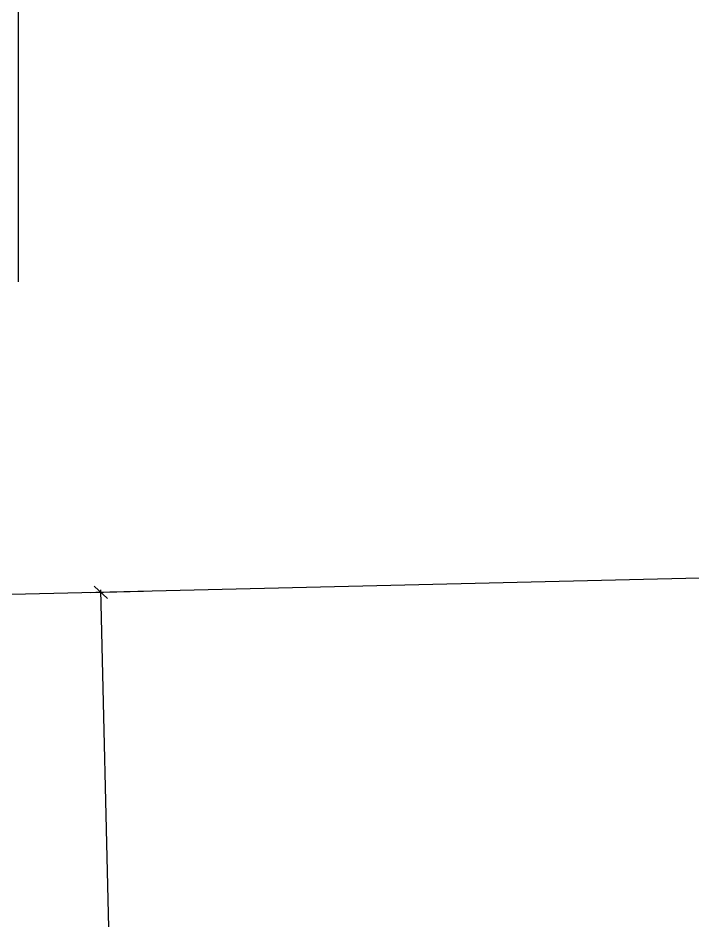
# Model space of a CAD drawing. Header units: millimetres. Extents: x 43168.9 to 43194.6, y -25545.1 to -25543.4.
# Drawn here: x 43172.2121 to 43172.2753, y -25544.9004 to -25544.8157 of the extents above; entities that cross this region are included whole.
import ezdxf

# ---------------------------------------------------------------- set-up
doc = ezdxf.new("R2010")
doc.units = ezdxf.units.MM
doc.header["$LTSCALE"] = 200
for name, color, linetype in [('arsasiniri_sgh', 10, 'Continuous'), ('olcu-uyg_sgh', 193, 'Continuous'), ('vaziyet-01_sgh', 33, 'Continuous')]:
    doc.layers.add(name, color=color, linetype=linetype)

msp = doc.modelspace()

# ---------------------------------------------------------------- linework, layer by layer
at = {"color": 0, "linetype": 'ByBlock', "lineweight": -2}
msp.add_line((43172.220436, -25544.87021), (43172.219208, -25544.869039), dxfattribs=at)
at = {"layer": 'arsasiniri_sgh', "color": 14}
msp.add_line((43172.356965, -25544.86636), (43171.364, -25544.89), dxfattribs=at)
at = {"layer": 'olcu-uyg_sgh'}
for p, q in [((43172.223821, -25544.86953), (43172.218822, -25544.869649)), ((43172.222208, -25544.969846), (43172.219816, -25544.869375))]:
    msp.add_line(p, q, dxfattribs=at)
at = {"layer": 'vaziyet-01_sgh'}
msp.add_line((43172.212062, -25544.760882), (43172.212062, -25544.840492), dxfattribs=at)

doc.saveas('drawing.dxf')
